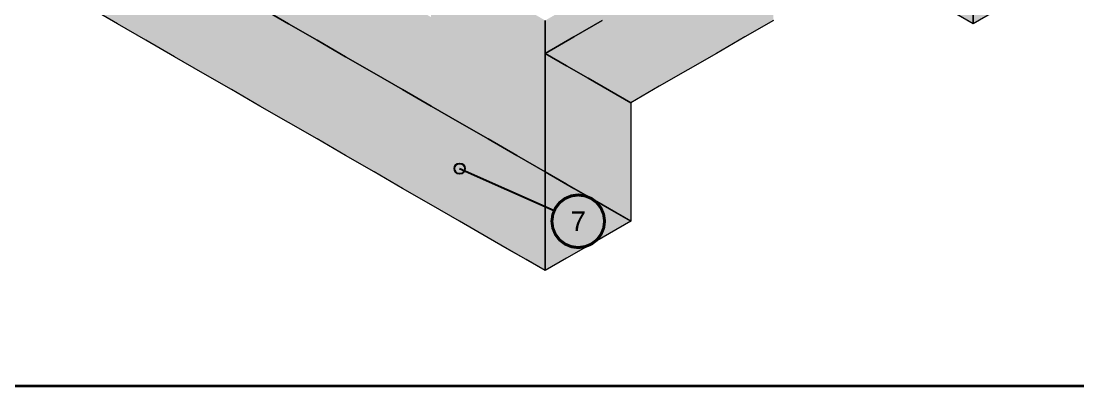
# Model space of a CAD drawing. Header units: metres. Extents: x 349122 to 349453, y 9281252 to 9281971.
# Drawn here: x 349267.499 to 349269.104, y 9281655.22 to 9281655.774 of the extents above; entities that cross this region are included whole.
import ezdxf
from ezdxf.enums import TextEntityAlignment as Align

# ---------------------------------------------------------------- set-up
doc = ezdxf.new("R2010")
doc.units = ezdxf.units.M
doc.header["$LTSCALE"] = 0.25
doc.layers.add('ISO-3D', color=7, linetype='CONTINUOUS', lineweight=13)
doc.layers.add('ISO-3D-ARISTAS', color=250, linetype='CONTINUOUS', lineweight=13)
doc.layers.add('LLAMADAS-NUM', color=30, linetype='CONTINUOUS', lineweight=25, true_color=0xc05014)
doc.layers.add('PANEL', color=5, linetype='CONTINUOUS', lineweight=35, true_color=0x1f4e79)
doc.styles.get("Standard").update_dxf_attribs({"font": 'arial.ttf'})

msp = doc.modelspace()

# ---------------------------------------------------------------- linework, layer by layer
at = {"layer": 'ISO-3D', "true_color": 0x9e9d98}
for points in [[(349267.6455, 9281655.77), (349267.6022, 9281655.795), (349267.6455, 9281655.8167), (349267.6022, 9281655.8417)], [(349267.7321, 9281655.7667), (349267.6888, 9281655.7917), (349267.7321, 9281655.8133), (349267.6888, 9281655.8383)], [(349267.9053, 9281655.77), (349267.862, 9281655.795), (349267.9053, 9281655.815), (349267.862, 9281655.84)], [(349267.8187, 9281655.7633), (349267.7754, 9281655.7883), (349267.8187, 9281655.81), (349267.7754, 9281655.835)], [(349267.9053, 9281655.76), (349267.862, 9281655.785), (349267.9053, 9281655.8067), (349267.862, 9281655.8317)], [(349267.9919, 9281655.765), (349267.9486, 9281655.79), (349267.9919, 9281655.81), (349267.9486, 9281655.835)], [(349267.9919, 9281655.7567), (349267.9486, 9281655.7817), (349267.9919, 9281655.8033), (349267.9486, 9281655.8283)], [(349268.0785, 9281655.76), (349268.0352, 9281655.785), (349268.0785, 9281655.805), (349268.0352, 9281655.83)], [(349268.0785, 9281655.7533), (349268.0352, 9281655.7783), (349268.0785, 9281655.8), (349268.0352, 9281655.825)], [(349268.1651, 9281655.77), (349268.1218, 9281655.795), (349268.1651, 9281655.81), (349268.1218, 9281655.835)], [(349268.1651, 9281655.755), (349268.1218, 9281655.78), (349268.1651, 9281655.8), (349268.1218, 9281655.825)], [(349268.2517, 9281655.75), (349268.2084, 9281655.775), (349268.2517, 9281655.8), (349268.2084, 9281655.825)], [(349268.2373, 9281655.7683), (349268.2084, 9281655.785), (349268.2373, 9281655.8083), (349268.2084, 9281655.825)], [(349268.9445, 9281655.77), (349268.912, 9281655.7888), (349268.9445, 9281655.815), (349268.912, 9281655.8338)], [(349267.6888, 9281655.745), (349267.6455, 9281655.77), (349267.6888, 9281655.7917), (349267.6455, 9281655.8167)], [(349267.7754, 9281655.7417), (349267.7321, 9281655.7667), (349267.7754, 9281655.7883), (349267.7321, 9281655.8133)], [(349267.862, 9281655.7383), (349267.8187, 9281655.7633), (349267.862, 9281655.785), (349267.8187, 9281655.81)], [(349267.9486, 9281655.745), (349267.9053, 9281655.77), (349267.9486, 9281655.79), (349267.9053, 9281655.815)], [(349267.9486, 9281655.735), (349267.9053, 9281655.76), (349267.9486, 9281655.7817), (349267.9053, 9281655.8067)], [(349268.0352, 9281655.74), (349267.9919, 9281655.765), (349268.0352, 9281655.785), (349267.9919, 9281655.81)], [(349268.1218, 9281655.735), (349268.0785, 9281655.76), (349268.1218, 9281655.78), (349268.0785, 9281655.805)], [(349268.2084, 9281655.745), (349268.1651, 9281655.77), (349268.2084, 9281655.785), (349268.1651, 9281655.81)], [(349268.2661, 9281655.7517), (349268.2373, 9281655.7683), (349268.2661, 9281655.7917), (349268.2373, 9281655.8083)], [(349267.7321, 9281655.72), (349267.6888, 9281655.745), (349267.7321, 9281655.7667), (349267.6888, 9281655.7917)], [(349267.8187, 9281655.7167), (349267.7754, 9281655.7417), (349267.8187, 9281655.7633), (349267.7754, 9281655.7883)], [(349267.9919, 9281655.72), (349267.9486, 9281655.745), (349267.9919, 9281655.765), (349267.9486, 9281655.79)], [(349268.0352, 9281655.7317), (349267.9919, 9281655.7567), (349268.0352, 9281655.7783), (349267.9919, 9281655.8033)], [(349268.1218, 9281655.7283), (349268.0785, 9281655.7533), (349268.1218, 9281655.775), (349268.0785, 9281655.8)], [(349268.1651, 9281655.75), (349268.1218, 9281655.775), (349268.1651, 9281655.77), (349268.1218, 9281655.795)], [(349268.2084, 9281655.73), (349268.1651, 9281655.755), (349268.2084, 9281655.775), (349268.1651, 9281655.8)], [(349268.295, 9281655.725), (349268.2517, 9281655.75), (349268.295, 9281655.775), (349268.2517, 9281655.8)], [(349268.295, 9281655.735), (349268.2661, 9281655.7517), (349268.295, 9281655.775), (349268.2661, 9281655.7917)], [(349267.9053, 9281655.7133), (349267.862, 9281655.7383), (349267.9053, 9281655.76), (349267.862, 9281655.785)], [(349267.9919, 9281655.71), (349267.9486, 9281655.735), (349267.9919, 9281655.7567), (349267.9486, 9281655.7817)], [(349268.0785, 9281655.715), (349268.0352, 9281655.74), (349268.0785, 9281655.76), (349268.0352, 9281655.785)], [(349268.0785, 9281655.7067), (349268.0352, 9281655.7317), (349268.0785, 9281655.7533), (349268.0352, 9281655.7783)], [(349268.1651, 9281655.71), (349268.1218, 9281655.735), (349268.1651, 9281655.755), (349268.1218, 9281655.78)], [(349268.1651, 9281655.7033), (349268.1218, 9281655.7283), (349268.1651, 9281655.75), (349268.1218, 9281655.775)], [(349268.2373, 9281655.7283), (349268.2084, 9281655.745), (349268.2373, 9281655.7683), (349268.2084, 9281655.785)], [(349268.2517, 9281655.705), (349268.2084, 9281655.73), (349268.2517, 9281655.75), (349268.2084, 9281655.775)], [(349267.7754, 9281655.695), (349267.7321, 9281655.72), (349267.7754, 9281655.7417), (349267.7321, 9281655.7667)], [(349267.862, 9281655.6917), (349267.8187, 9281655.7167), (349267.862, 9281655.7383), (349267.8187, 9281655.7633)], [(349267.9486, 9281655.6883), (349267.9053, 9281655.7133), (349267.9486, 9281655.735), (349267.9053, 9281655.76)], [(349268.0352, 9281655.695), (349267.9919, 9281655.72), (349268.0352, 9281655.74), (349267.9919, 9281655.765)], [(349268.0352, 9281655.685), (349267.9919, 9281655.71), (349268.0352, 9281655.7317), (349267.9919, 9281655.7567)], [(349268.1218, 9281655.69), (349268.0785, 9281655.715), (349268.1218, 9281655.735), (349268.0785, 9281655.76)], [(349268.2084, 9281655.725), (349268.1651, 9281655.75), (349268.2084, 9281655.745), (349268.1651, 9281655.77)], [(349268.2661, 9281655.7117), (349268.2373, 9281655.7283), (349268.2661, 9281655.7517), (349268.2373, 9281655.7683)], [(349267.8187, 9281655.67), (349267.7754, 9281655.695), (349267.8187, 9281655.7167), (349267.7754, 9281655.7417)], [(349268.0785, 9281655.67), (349268.0352, 9281655.695), (349268.0785, 9281655.715), (349268.0352, 9281655.74)], [(349268.1218, 9281655.6817), (349268.0785, 9281655.7067), (349268.1218, 9281655.7283), (349268.0785, 9281655.7533)], [(349268.2084, 9281655.685), (349268.1651, 9281655.71), (349268.2084, 9281655.73), (349268.1651, 9281655.755)], [(349268.2084, 9281655.6783), (349268.1651, 9281655.7033), (349268.2084, 9281655.725), (349268.1651, 9281655.75)], [(349268.2373, 9281655.7083), (349268.2084, 9281655.725), (349268.2373, 9281655.7283), (349268.2084, 9281655.745)], [(349268.295, 9281655.68), (349268.2517, 9281655.705), (349268.295, 9281655.725), (349268.2517, 9281655.75)], [(349268.295, 9281655.695), (349268.2661, 9281655.7117), (349268.295, 9281655.735), (349268.2661, 9281655.7517)], [(349267.9053, 9281655.6667), (349267.862, 9281655.6917), (349267.9053, 9281655.7133), (349267.862, 9281655.7383)], [(349267.9919, 9281655.6633), (349267.9486, 9281655.6883), (349267.9919, 9281655.71), (349267.9486, 9281655.735)], [(349268.0785, 9281655.66), (349268.0352, 9281655.685), (349268.0785, 9281655.7067), (349268.0352, 9281655.7317)], [(349268.1651, 9281655.665), (349268.1218, 9281655.69), (349268.1651, 9281655.71), (349268.1218, 9281655.735)], [(349268.1651, 9281655.6567), (349268.1218, 9281655.6817), (349268.1651, 9281655.7033), (349268.1218, 9281655.7283)], [(349268.2517, 9281655.66), (349268.2084, 9281655.685), (349268.2517, 9281655.705), (349268.2084, 9281655.73)], [(349268.2373, 9281655.6617), (349268.2084, 9281655.6783), (349268.2373, 9281655.7083), (349268.2084, 9281655.725)], [(349268.2661, 9281655.6917), (349268.2373, 9281655.7083), (349268.2661, 9281655.7117), (349268.2373, 9281655.7283)], [(349268.3275, 9281655.6612), (349268.295, 9281655.68), (349268.3275, 9281655.7062), (349268.295, 9281655.725)], [(349267.862, 9281655.645), (349267.8187, 9281655.67), (349267.862, 9281655.6917), (349267.8187, 9281655.7167)], [(349267.9486, 9281655.6417), (349267.9053, 9281655.6667), (349267.9486, 9281655.6883), (349267.9053, 9281655.7133)], [(349268.0352, 9281655.6383), (349267.9919, 9281655.6633), (349268.0352, 9281655.685), (349267.9919, 9281655.71)], [(349268.1218, 9281655.645), (349268.0785, 9281655.67), (349268.1218, 9281655.69), (349268.0785, 9281655.715)], [(349268.2084, 9281655.64), (349268.1651, 9281655.665), (349268.2084, 9281655.685), (349268.1651, 9281655.71)], [(349268.2661, 9281655.645), (349268.2373, 9281655.6617), (349268.2661, 9281655.6917), (349268.2373, 9281655.7083)], [(349268.295, 9281655.675), (349268.2661, 9281655.6917), (349268.295, 9281655.695), (349268.2661, 9281655.7117)], [(349267.9053, 9281655.62), (349267.862, 9281655.645), (349267.9053, 9281655.6667), (349267.862, 9281655.6917)], [(349268.1218, 9281655.635), (349268.0785, 9281655.66), (349268.1218, 9281655.6817), (349268.0785, 9281655.7067)], [(349268.2084, 9281655.6317), (349268.1651, 9281655.6567), (349268.2084, 9281655.6783), (349268.1651, 9281655.7033)], [(349268.295, 9281655.635), (349268.2517, 9281655.66), (349268.295, 9281655.68), (349268.2517, 9281655.705)], [(349268.295, 9281655.6283), (349268.2661, 9281655.645), (349268.295, 9281655.675), (349268.2661, 9281655.6917)], [(349268.36, 9281655.6425), (349268.3275, 9281655.6612), (349268.36, 9281655.6875), (349268.3275, 9281655.7062)], [(349267.9919, 9281655.6167), (349267.9486, 9281655.6417), (349267.9919, 9281655.6633), (349267.9486, 9281655.6883)], [(349268.0785, 9281655.6133), (349268.0352, 9281655.6383), (349268.0785, 9281655.66), (349268.0352, 9281655.685)], [(349268.1651, 9281655.62), (349268.1218, 9281655.645), (349268.1651, 9281655.665), (349268.1218, 9281655.69)], [(349268.1651, 9281655.61), (349268.1218, 9281655.635), (349268.1651, 9281655.6567), (349268.1218, 9281655.6817)], [(349268.2517, 9281655.615), (349268.2084, 9281655.64), (349268.2517, 9281655.66), (349268.2084, 9281655.685)], [(349268.2373, 9281655.615), (349268.2084, 9281655.6317), (349268.2373, 9281655.6617), (349268.2084, 9281655.6783)], [(349268.3275, 9281655.6162), (349268.295, 9281655.635), (349268.3275, 9281655.6612), (349268.295, 9281655.68)], [(349268.3924, 9281655.6237), (349268.36, 9281655.6425), (349268.3924, 9281655.6687), (349268.36, 9281655.6875)], [(349267.9486, 9281655.595), (349267.9053, 9281655.62), (349267.9486, 9281655.6417), (349267.9053, 9281655.6667)], [(349268.0352, 9281655.5917), (349267.9919, 9281655.6167), (349268.0352, 9281655.6383), (349267.9919, 9281655.6633)], [(349268.1218, 9281655.5883), (349268.0785, 9281655.6133), (349268.1218, 9281655.635), (349268.0785, 9281655.66)], [(349268.2084, 9281655.595), (349268.1651, 9281655.62), (349268.2084, 9281655.64), (349268.1651, 9281655.665)], [(349268.2661, 9281655.5983), (349268.2373, 9281655.615), (349268.2661, 9281655.645), (349268.2373, 9281655.6617)], [(349268.295, 9281655.59), (349268.2517, 9281655.615), (349268.295, 9281655.635), (349268.2517, 9281655.66)], [(349268.36, 9281655.5975), (349268.3275, 9281655.6162), (349268.36, 9281655.6425), (349268.3275, 9281655.6612)], [(349268.4249, 9281655.605), (349268.3924, 9281655.6237), (349268.4249, 9281655.65), (349268.3924, 9281655.6687)], [(349268.2084, 9281655.585), (349268.1651, 9281655.61), (349268.2084, 9281655.6317), (349268.1651, 9281655.6567)], [(349268.295, 9281655.5817), (349268.2661, 9281655.5983), (349268.295, 9281655.6283), (349268.2661, 9281655.645)], [(349267.9919, 9281655.57), (349267.9486, 9281655.595), (349267.9919, 9281655.6167), (349267.9486, 9281655.6417)], [(349268.0785, 9281655.5667), (349268.0352, 9281655.5917), (349268.0785, 9281655.6133), (349268.0352, 9281655.6383)], [(349268.1651, 9281655.5633), (349268.1218, 9281655.5883), (349268.1651, 9281655.61), (349268.1218, 9281655.635)], [(349268.2517, 9281655.57), (349268.2084, 9281655.595), (349268.2517, 9281655.615), (349268.2084, 9281655.64)], [(349268.2373, 9281655.5683), (349268.2084, 9281655.585), (349268.2373, 9281655.615), (349268.2084, 9281655.6317)], [(349268.3275, 9281655.5712), (349268.295, 9281655.59), (349268.3275, 9281655.6162), (349268.295, 9281655.635)], [(349268.3924, 9281655.5787), (349268.36, 9281655.5975), (349268.3924, 9281655.6237), (349268.36, 9281655.6425)], [(349268.0352, 9281655.545), (349267.9919, 9281655.57), (349268.0352, 9281655.5917), (349267.9919, 9281655.6167)], [(349268.1218, 9281655.5417), (349268.0785, 9281655.5667), (349268.1218, 9281655.5883), (349268.0785, 9281655.6133)], [(349268.2661, 9281655.5517), (349268.2373, 9281655.5683), (349268.2661, 9281655.5983), (349268.2373, 9281655.615)], [(349268.295, 9281655.545), (349268.2517, 9281655.57), (349268.295, 9281655.59), (349268.2517, 9281655.615)], [(349268.36, 9281655.5525), (349268.3275, 9281655.5712), (349268.36, 9281655.5975), (349268.3275, 9281655.6162)], [(349268.4249, 9281655.56), (349268.3924, 9281655.5787), (349268.4249, 9281655.605), (349268.3924, 9281655.6237)], [(349268.2084, 9281655.5383), (349268.1651, 9281655.5633), (349268.2084, 9281655.585), (349268.1651, 9281655.61)], [(349268.295, 9281655.535), (349268.2661, 9281655.5517), (349268.295, 9281655.5817), (349268.2661, 9281655.5983)], [(349268.3924, 9281655.5337), (349268.36, 9281655.5525), (349268.3924, 9281655.5787), (349268.36, 9281655.5975)], [(349268.0785, 9281655.52), (349268.0352, 9281655.545), (349268.0785, 9281655.5667), (349268.0352, 9281655.5917)], [(349268.1651, 9281655.5167), (349268.1218, 9281655.5417), (349268.1651, 9281655.5633), (349268.1218, 9281655.5883)], [(349268.2373, 9281655.5217), (349268.2084, 9281655.5383), (349268.2373, 9281655.5683), (349268.2084, 9281655.585)], [(349268.3275, 9281655.5262), (349268.295, 9281655.545), (349268.3275, 9281655.5712), (349268.295, 9281655.59)], [(349268.1218, 9281655.495), (349268.0785, 9281655.52), (349268.1218, 9281655.5417), (349268.0785, 9281655.5667)], [(349268.2084, 9281655.4917), (349268.1651, 9281655.5167), (349268.2084, 9281655.5383), (349268.1651, 9281655.5633)], [(349268.2661, 9281655.505), (349268.2373, 9281655.5217), (349268.2661, 9281655.5517), (349268.2373, 9281655.5683)], [(349268.36, 9281655.5075), (349268.3275, 9281655.5262), (349268.36, 9281655.5525), (349268.3275, 9281655.5712)], [(349268.4249, 9281655.515), (349268.3924, 9281655.5337), (349268.4249, 9281655.56), (349268.3924, 9281655.5787)], [(349268.295, 9281655.4883), (349268.2661, 9281655.505), (349268.295, 9281655.535), (349268.2661, 9281655.5517)], [(349268.3924, 9281655.4887), (349268.36, 9281655.5075), (349268.3924, 9281655.5337), (349268.36, 9281655.5525)], [(349268.1651, 9281655.47), (349268.1218, 9281655.495), (349268.1651, 9281655.5167), (349268.1218, 9281655.5417)], [(349268.2373, 9281655.475), (349268.2084, 9281655.4917), (349268.2373, 9281655.5217), (349268.2084, 9281655.5383)], [(349268.4249, 9281655.47), (349268.3924, 9281655.4887), (349268.4249, 9281655.515), (349268.3924, 9281655.5337)], [(349268.2084, 9281655.445), (349268.1651, 9281655.47), (349268.2084, 9281655.4917), (349268.1651, 9281655.5167)], [(349268.2661, 9281655.4583), (349268.2373, 9281655.475), (349268.2661, 9281655.505), (349268.2373, 9281655.5217)], [(349268.295, 9281655.4417), (349268.2661, 9281655.4583), (349268.295, 9281655.4883), (349268.2661, 9281655.505)], [(349268.2373, 9281655.4283), (349268.2084, 9281655.445), (349268.2373, 9281655.475), (349268.2084, 9281655.4917)], [(349268.2661, 9281655.4117), (349268.2373, 9281655.4283), (349268.2661, 9281655.4583), (349268.2373, 9281655.475)], [(349268.295, 9281655.395), (349268.2661, 9281655.4117), (349268.295, 9281655.4417), (349268.2661, 9281655.4583)]]:
    msp.add_solid(points, dxfattribs=at)
at = {"layer": 'ISO-3D', "true_color": 0x8e8d88}
for points in [[(349268.3816, 9281655.775), (349268.3383, 9281655.75), (349268.3816, 9281655.825), (349268.3383, 9281655.8)], [(349268.3924, 9281655.7912), (349268.36, 9281655.7725), (349268.3924, 9281655.8312), (349268.36, 9281655.8125)], [(349268.4682, 9281655.795), (349268.4249, 9281655.77), (349268.4682, 9281655.835), (349268.4249, 9281655.81)], [(349268.5548, 9281655.775), (349268.5115, 9281655.75), (349268.5548, 9281655.825), (349268.5115, 9281655.8)], [(349268.6414, 9281655.775), (349268.5981, 9281655.75), (349268.6414, 9281655.825), (349268.5981, 9281655.8)], [(349268.977, 9281655.7888), (349268.9445, 9281655.77), (349268.977, 9281655.8338), (349268.9445, 9281655.815)], [(349268.36, 9281655.7725), (349268.3275, 9281655.7538), (349268.36, 9281655.8125), (349268.3275, 9281655.7937)], [(349268.4249, 9281655.77), (349268.3924, 9281655.7512), (349268.4249, 9281655.81), (349268.3924, 9281655.7912)], [(349268.3383, 9281655.75), (349268.295, 9281655.725), (349268.3383, 9281655.8), (349268.295, 9281655.775)], [(349268.3275, 9281655.7538), (349268.295, 9281655.735), (349268.3275, 9281655.7937), (349268.295, 9281655.775)], [(349268.3924, 9281655.7512), (349268.36, 9281655.7325), (349268.3924, 9281655.7912), (349268.36, 9281655.7725)], [(349268.4682, 9281655.775), (349268.4249, 9281655.75), (349268.4682, 9281655.795), (349268.4249, 9281655.77)], [(349268.5115, 9281655.75), (349268.4682, 9281655.725), (349268.5115, 9281655.8), (349268.4682, 9281655.775)], [(349268.5981, 9281655.75), (349268.5548, 9281655.725), (349268.5981, 9281655.8), (349268.5548, 9281655.775)], [(349268.36, 9281655.7325), (349268.3275, 9281655.7137), (349268.36, 9281655.7725), (349268.3275, 9281655.7538)], [(349268.4682, 9281655.725), (349268.4249, 9281655.7), (349268.4682, 9281655.775), (349268.4249, 9281655.75)], [(349268.5548, 9281655.725), (349268.5115, 9281655.7), (349268.5548, 9281655.775), (349268.5115, 9281655.75)], [(349268.4249, 9281655.75), (349268.3924, 9281655.7312), (349268.4249, 9281655.77), (349268.3924, 9281655.7512)], [(349268.3275, 9281655.7137), (349268.295, 9281655.695), (349268.3275, 9281655.7538), (349268.295, 9281655.735)], [(349268.3924, 9281655.7312), (349268.36, 9281655.7125), (349268.3924, 9281655.7512), (349268.36, 9281655.7325)], [(349268.4249, 9281655.7), (349268.3924, 9281655.6813), (349268.4249, 9281655.75), (349268.3924, 9281655.7312)], [(349268.5115, 9281655.7), (349268.4682, 9281655.675), (349268.5115, 9281655.75), (349268.4682, 9281655.725)], [(349268.36, 9281655.7125), (349268.3275, 9281655.6937), (349268.36, 9281655.7325), (349268.3275, 9281655.7137)], [(349268.3924, 9281655.6813), (349268.36, 9281655.6625), (349268.3924, 9281655.7312), (349268.36, 9281655.7125)], [(349268.4682, 9281655.675), (349268.4249, 9281655.65), (349268.4682, 9281655.725), (349268.4249, 9281655.7)], [(349268.3275, 9281655.6937), (349268.295, 9281655.675), (349268.3275, 9281655.7137), (349268.295, 9281655.695)], [(349268.36, 9281655.6625), (349268.3275, 9281655.6437), (349268.36, 9281655.7125), (349268.3275, 9281655.6937)], [(349268.3275, 9281655.6437), (349268.295, 9281655.625), (349268.3275, 9281655.6937), (349268.295, 9281655.675)], [(349268.4249, 9281655.65), (349268.3924, 9281655.6312), (349268.4249, 9281655.7), (349268.3924, 9281655.6813)], [(349268.3924, 9281655.6312), (349268.36, 9281655.6125), (349268.3924, 9281655.6813), (349268.36, 9281655.6625)], [(349268.36, 9281655.6125), (349268.3275, 9281655.5938), (349268.36, 9281655.6625), (349268.3275, 9281655.6437)], [(349268.3275, 9281655.5938), (349268.295, 9281655.575), (349268.3275, 9281655.6437), (349268.295, 9281655.625)], [(349268.4249, 9281655.605), (349268.3924, 9281655.5862), (349268.4249, 9281655.65), (349268.3924, 9281655.6312)], [(349268.3924, 9281655.5862), (349268.36, 9281655.5675), (349268.3924, 9281655.6312), (349268.36, 9281655.6125)], [(349268.36, 9281655.5675), (349268.3275, 9281655.5488), (349268.36, 9281655.6125), (349268.3275, 9281655.5938)], [(349268.4249, 9281655.56), (349268.3924, 9281655.5412), (349268.4249, 9281655.605), (349268.3924, 9281655.5862)], [(349268.3275, 9281655.5488), (349268.295, 9281655.53), (349268.3275, 9281655.5938), (349268.295, 9281655.575)], [(349268.3924, 9281655.5412), (349268.36, 9281655.5225), (349268.3924, 9281655.5862), (349268.36, 9281655.5675)], [(349268.36, 9281655.5225), (349268.3275, 9281655.5038), (349268.36, 9281655.5675), (349268.3275, 9281655.5488)], [(349268.3275, 9281655.5038), (349268.295, 9281655.485), (349268.3275, 9281655.5488), (349268.295, 9281655.53)], [(349268.4249, 9281655.515), (349268.3924, 9281655.4962), (349268.4249, 9281655.56), (349268.3924, 9281655.5412)], [(349268.3924, 9281655.4962), (349268.36, 9281655.4775), (349268.3924, 9281655.5412), (349268.36, 9281655.5225)], [(349268.36, 9281655.4775), (349268.3275, 9281655.4588), (349268.36, 9281655.5225), (349268.3275, 9281655.5038)], [(349268.4249, 9281655.47), (349268.3924, 9281655.4512), (349268.4249, 9281655.515), (349268.3924, 9281655.4962)], [(349268.3275, 9281655.4588), (349268.295, 9281655.44), (349268.3275, 9281655.5038), (349268.295, 9281655.485)], [(349268.3924, 9281655.4512), (349268.36, 9281655.4325), (349268.3924, 9281655.4962), (349268.36, 9281655.4775)], [(349268.36, 9281655.4325), (349268.3275, 9281655.4138), (349268.36, 9281655.4775), (349268.3275, 9281655.4588)], [(349268.3275, 9281655.4138), (349268.295, 9281655.395), (349268.3275, 9281655.4588), (349268.295, 9281655.44)]]:
    msp.add_solid(points, dxfattribs=at)
at = {"layer": 'ISO-3D', "true_color": 0xb0aea8}
for points in [[(349267.678, 9281655.7888), (349267.6455, 9281655.77), (349267.6347, 9281655.8137), (349267.6022, 9281655.795)], [(349267.7537, 9281655.7825), (349267.7213, 9281655.7637), (349267.7104, 9281655.8075), (349267.678, 9281655.7888)], [(349268.5332, 9281655.7875), (349268.4899, 9281655.7625), (349268.5007, 9281655.8063), (349268.4574, 9281655.7812)], [(349268.6089, 9281655.7937), (349268.5656, 9281655.7687), (349268.5765, 9281655.8125), (349268.5332, 9281655.7875)], [(349268.977, 9281655.7888), (349268.9445, 9281655.77), (349268.9337, 9281655.8137), (349268.9012, 9281655.795)], [(349267.7213, 9281655.7637), (349267.6888, 9281655.745), (349267.678, 9281655.7888), (349267.6455, 9281655.77)], [(349267.8295, 9281655.7762), (349267.797, 9281655.7575), (349267.7862, 9281655.8012), (349267.7537, 9281655.7825)], [(349267.9053, 9281655.77), (349267.8728, 9281655.7512), (349267.862, 9281655.795), (349267.8295, 9281655.7762)], [(349268.4574, 9281655.7812), (349268.4141, 9281655.7562), (349268.4249, 9281655.8), (349268.3816, 9281655.775)], [(349268.6414, 9281655.775), (349268.5981, 9281655.75), (349268.6089, 9281655.7937), (349268.5656, 9281655.7687)], [(349267.797, 9281655.7575), (349267.7646, 9281655.7387), (349267.7537, 9281655.7825), (349267.7213, 9281655.7637)], [(349267.8728, 9281655.7512), (349267.8403, 9281655.7325), (349267.8295, 9281655.7762), (349267.797, 9281655.7575)], [(349268.4141, 9281655.7562), (349268.3708, 9281655.7312), (349268.3816, 9281655.775), (349268.3383, 9281655.75)], [(349268.4899, 9281655.7625), (349268.4466, 9281655.7375), (349268.4574, 9281655.7812), (349268.4141, 9281655.7562)], [(349268.5656, 9281655.7687), (349268.5223, 9281655.7438), (349268.5332, 9281655.7875), (349268.4899, 9281655.7625)], [(349267.7646, 9281655.7387), (349267.7321, 9281655.72), (349267.7213, 9281655.7637), (349267.6888, 9281655.745)], [(349267.8403, 9281655.7325), (349267.8079, 9281655.7137), (349267.797, 9281655.7575), (349267.7646, 9281655.7387)], [(349267.9486, 9281655.745), (349267.9161, 9281655.7263), (349267.9053, 9281655.77), (349267.8728, 9281655.7512)], [(349268.4466, 9281655.7375), (349268.4033, 9281655.7125), (349268.4141, 9281655.7562), (349268.3708, 9281655.7312)], [(349268.5223, 9281655.7438), (349268.479, 9281655.7188), (349268.4899, 9281655.7625), (349268.4466, 9281655.7375)], [(349268.5981, 9281655.75), (349268.5548, 9281655.725), (349268.5656, 9281655.7687), (349268.5223, 9281655.7438)], [(349267.9161, 9281655.7263), (349267.8836, 9281655.7075), (349267.8728, 9281655.7512), (349267.8403, 9281655.7325)], [(349267.9919, 9281655.72), (349267.9594, 9281655.7012), (349267.9486, 9281655.745), (349267.9161, 9281655.7263)], [(349268.3708, 9281655.7312), (349268.3275, 9281655.7062), (349268.3383, 9281655.75), (349268.295, 9281655.725)], [(349268.5548, 9281655.725), (349268.5115, 9281655.7), (349268.5223, 9281655.7438), (349268.479, 9281655.7188)], [(349267.8079, 9281655.7137), (349267.7754, 9281655.695), (349267.7646, 9281655.7387), (349267.7321, 9281655.72)], [(349267.8836, 9281655.7075), (349267.8512, 9281655.6887), (349267.8403, 9281655.7325), (349267.8079, 9281655.7137)], [(349267.9594, 9281655.7012), (349267.9269, 9281655.6825), (349267.9161, 9281655.7263), (349267.8836, 9281655.7075)], [(349268.4033, 9281655.7125), (349268.36, 9281655.6875), (349268.3708, 9281655.7312), (349268.3275, 9281655.7062)], [(349268.479, 9281655.7188), (349268.4357, 9281655.6937), (349268.4466, 9281655.7375), (349268.4033, 9281655.7125)], [(349267.8512, 9281655.6887), (349267.8187, 9281655.67), (349267.8079, 9281655.7137), (349267.7754, 9281655.695)], [(349267.9269, 9281655.6825), (349267.8945, 9281655.6638), (349267.8836, 9281655.7075), (349267.8512, 9281655.6887)], [(349268.0352, 9281655.695), (349268.0027, 9281655.6762), (349267.9919, 9281655.72), (349267.9594, 9281655.7012)], [(349268.4357, 9281655.6937), (349268.3924, 9281655.6687), (349268.4033, 9281655.7125), (349268.36, 9281655.6875)], [(349268.5115, 9281655.7), (349268.4682, 9281655.675), (349268.479, 9281655.7188), (349268.4357, 9281655.6937)], [(349268.0027, 9281655.6762), (349267.9702, 9281655.6575), (349267.9594, 9281655.7012), (349267.9269, 9281655.6825)], [(349268.0785, 9281655.67), (349268.046, 9281655.6512), (349268.0352, 9281655.695), (349268.0027, 9281655.6762)], [(349268.4682, 9281655.675), (349268.4249, 9281655.65), (349268.4357, 9281655.6937), (349268.3924, 9281655.6687)], [(349267.8945, 9281655.6638), (349267.862, 9281655.645), (349267.8512, 9281655.6887), (349267.8187, 9281655.67)], [(349267.9702, 9281655.6575), (349267.9378, 9281655.6387), (349267.9269, 9281655.6825), (349267.8945, 9281655.6638)], [(349268.046, 9281655.6512), (349268.0135, 9281655.6325), (349268.0027, 9281655.6762), (349267.9702, 9281655.6575)], [(349267.9378, 9281655.6387), (349267.9053, 9281655.62), (349267.8945, 9281655.6638), (349267.862, 9281655.645)], [(349268.1218, 9281655.645), (349268.0893, 9281655.6262), (349268.0785, 9281655.67), (349268.046, 9281655.6512)], [(349268.0135, 9281655.6325), (349267.9811, 9281655.6137), (349267.9702, 9281655.6575), (349267.9378, 9281655.6387)], [(349268.0893, 9281655.6262), (349268.0568, 9281655.6075), (349268.046, 9281655.6512), (349268.0135, 9281655.6325)], [(349268.1651, 9281655.62), (349268.1326, 9281655.6013), (349268.1218, 9281655.645), (349268.0893, 9281655.6262)], [(349267.9811, 9281655.6137), (349267.9486, 9281655.595), (349267.9378, 9281655.6387), (349267.9053, 9281655.62)], [(349268.0568, 9281655.6075), (349268.0244, 9281655.5887), (349268.0135, 9281655.6325), (349267.9811, 9281655.6137)], [(349268.0244, 9281655.5887), (349267.9919, 9281655.57), (349267.9811, 9281655.6137), (349267.9486, 9281655.595)], [(349268.1326, 9281655.6013), (349268.1001, 9281655.5825), (349268.0893, 9281655.6262), (349268.0568, 9281655.6075)], [(349268.2084, 9281655.595), (349268.1759, 9281655.5762), (349268.1651, 9281655.62), (349268.1326, 9281655.6013)], [(349268.1001, 9281655.5825), (349268.0677, 9281655.5637), (349268.0568, 9281655.6075), (349268.0244, 9281655.5887)], [(349268.1759, 9281655.5762), (349268.1434, 9281655.5575), (349268.1326, 9281655.6013), (349268.1001, 9281655.5825)], [(349268.0677, 9281655.5637), (349268.0352, 9281655.545), (349268.0244, 9281655.5887), (349267.9919, 9281655.57)], [(349268.1434, 9281655.5575), (349268.111, 9281655.5388), (349268.1001, 9281655.5825), (349268.0677, 9281655.5637)], [(349268.2517, 9281655.57), (349268.2192, 9281655.5512), (349268.2084, 9281655.595), (349268.1759, 9281655.5762)], [(349268.111, 9281655.5388), (349268.0785, 9281655.52), (349268.0677, 9281655.5637), (349268.0352, 9281655.545)], [(349268.2192, 9281655.5512), (349268.1867, 9281655.5325), (349268.1759, 9281655.5762), (349268.1434, 9281655.5575)], [(349268.295, 9281655.545), (349268.2625, 9281655.5262), (349268.2517, 9281655.57), (349268.2192, 9281655.5512)], [(349268.1867, 9281655.5325), (349268.1543, 9281655.5137), (349268.1434, 9281655.5575), (349268.111, 9281655.5388)], [(349268.2625, 9281655.5262), (349268.23, 9281655.5075), (349268.2192, 9281655.5512), (349268.1867, 9281655.5325)], [(349268.1543, 9281655.5137), (349268.1218, 9281655.495), (349268.111, 9281655.5388), (349268.0785, 9281655.52)], [(349268.23, 9281655.5075), (349268.1976, 9281655.4887), (349268.1867, 9281655.5325), (349268.1543, 9281655.5137)], [(349268.3383, 9281655.52), (349268.3058, 9281655.5012), (349268.295, 9281655.545), (349268.2625, 9281655.5262)], [(349268.3058, 9281655.5012), (349268.2733, 9281655.4825), (349268.2625, 9281655.5262), (349268.23, 9281655.5075)], [(349268.3816, 9281655.495), (349268.3491, 9281655.4763), (349268.3383, 9281655.52), (349268.3058, 9281655.5012)], [(349268.1976, 9281655.4887), (349268.1651, 9281655.47), (349268.1543, 9281655.5137), (349268.1218, 9281655.495)], [(349268.2733, 9281655.4825), (349268.2409, 9281655.4637), (349268.23, 9281655.5075), (349268.1976, 9281655.4887)], [(349268.3491, 9281655.4763), (349268.3167, 9281655.4575), (349268.3058, 9281655.5012), (349268.2733, 9281655.4825)], [(349268.2409, 9281655.4637), (349268.2084, 9281655.445), (349268.1976, 9281655.4887), (349268.1651, 9281655.47)], [(349268.4249, 9281655.47), (349268.3924, 9281655.4512), (349268.3816, 9281655.495), (349268.3491, 9281655.4763)], [(349268.3167, 9281655.4575), (349268.2842, 9281655.4387), (349268.2733, 9281655.4825), (349268.2409, 9281655.4637)], [(349268.3924, 9281655.4512), (349268.36, 9281655.4325), (349268.3491, 9281655.4763), (349268.3167, 9281655.4575)], [(349268.2842, 9281655.4387), (349268.2517, 9281655.42), (349268.2409, 9281655.4637), (349268.2084, 9281655.445)], [(349268.36, 9281655.4325), (349268.3275, 9281655.4138), (349268.3167, 9281655.4575), (349268.2842, 9281655.4387)], [(349268.3275, 9281655.4138), (349268.295, 9281655.395), (349268.2842, 9281655.4387), (349268.2517, 9281655.42)]]:
    msp.add_solid(points, dxfattribs=at)
at = {"layer": 'ISO-3D-ARISTAS', "color": 250}
for p, q in [((349268.9445, 9281655.815), (349268.9445, 9281655.77)), ((349268.9445, 9281655.77), (349268.9445, 9281655.815)), ((349267.6455, 9281655.77), (349267.6022, 9281655.795)), ((349267.6455, 9281655.77), (349267.6022, 9281655.795)), ((349267.862, 9281655.795), (349267.9053, 9281655.77)), ((349267.9053, 9281655.77), (349267.862, 9281655.795)), ((349268.9445, 9281655.77), (349268.9012, 9281655.795)), ((349268.9445, 9281655.77), (349268.912, 9281655.7888)), ((349268.977, 9281655.7888), (349268.9445, 9281655.77)), ((349268.977, 9281655.7888), (349268.9445, 9281655.77)), ((349268.295, 9281655.725), (349268.295, 9281655.775)), ((349268.295, 9281655.775), (349268.295, 9281655.725)), ((349268.295, 9281655.735), (349268.295, 9281655.775)), ((349268.295, 9281655.775), (349268.295, 9281655.735)), ((349268.3383, 9281655.75), (349268.3816, 9281655.775)), ((349268.3816, 9281655.775), (349268.3383, 9281655.75)), ((349268.6414, 9281655.775), (349268.5981, 9281655.75)), ((349268.6414, 9281655.775), (349268.5981, 9281655.75)), ((349267.6888, 9281655.745), (349267.6455, 9281655.77)), ((349267.6888, 9281655.745), (349267.6455, 9281655.77)), ((349267.9053, 9281655.77), (349267.9486, 9281655.745)), ((349267.9486, 9281655.745), (349267.9053, 9281655.77)), ((349267.7321, 9281655.72), (349267.6888, 9281655.745)), ((349267.7321, 9281655.72), (349267.6888, 9281655.745)), ((349267.9486, 9281655.745), (349267.9919, 9281655.72)), ((349267.9919, 9281655.72), (349267.9486, 9281655.745)), ((349268.295, 9281655.725), (349268.3383, 9281655.75)), ((349268.3383, 9281655.75), (349268.295, 9281655.725)), ((349268.5981, 9281655.75), (349268.5548, 9281655.725)), ((349268.5981, 9281655.75), (349268.5548, 9281655.725)), ((349268.295, 9281655.695), (349268.295, 9281655.735)), ((349268.295, 9281655.735), (349268.295, 9281655.695)), ((349268.3275, 9281655.7062), (349268.295, 9281655.725)), ((349268.295, 9281655.725), (349268.3275, 9281655.7062)), ((349268.5548, 9281655.725), (349268.5115, 9281655.7)), ((349268.5548, 9281655.725), (349268.5115, 9281655.7)), ((349267.7754, 9281655.695), (349267.7321, 9281655.72)), ((349267.7754, 9281655.695), (349267.7321, 9281655.72)), ((349267.9919, 9281655.72), (349268.0352, 9281655.695)), ((349268.0352, 9281655.695), (349267.9919, 9281655.72)), ((349267.8187, 9281655.67), (349267.7754, 9281655.695)), ((349267.8187, 9281655.67), (349267.7754, 9281655.695)), ((349268.0352, 9281655.695), (349268.0785, 9281655.67)), ((349268.0785, 9281655.67), (349268.0352, 9281655.695)), ((349268.295, 9281655.675), (349268.295, 9281655.695)), ((349268.295, 9281655.695), (349268.295, 9281655.675)), ((349268.36, 9281655.6875), (349268.3275, 9281655.7062)), ((349268.3275, 9281655.7062), (349268.36, 9281655.6875)), ((349268.5115, 9281655.7), (349268.4682, 9281655.675)), ((349268.5115, 9281655.7), (349268.4682, 9281655.675)), ((349268.3924, 9281655.6687), (349268.36, 9281655.6875)), ((349268.36, 9281655.6875), (349268.3924, 9281655.6687)), ((349267.862, 9281655.645), (349267.8187, 9281655.67)), ((349267.862, 9281655.645), (349267.8187, 9281655.67)), ((349268.0785, 9281655.67), (349268.1218, 9281655.645)), ((349268.1218, 9281655.645), (349268.0785, 9281655.67)), ((349268.295, 9281655.625), (349268.295, 9281655.675)), ((349268.295, 9281655.675), (349268.295, 9281655.6283)), ((349268.4249, 9281655.65), (349268.3924, 9281655.6687)), ((349268.3924, 9281655.6687), (349268.4249, 9281655.65)), ((349268.4682, 9281655.675), (349268.4249, 9281655.65)), ((349268.4682, 9281655.675), (349268.4249, 9281655.65)), ((349267.9053, 9281655.62), (349267.862, 9281655.645)), ((349267.9053, 9281655.62), (349267.862, 9281655.645)), ((349268.1218, 9281655.645), (349268.1651, 9281655.62)), ((349268.1651, 9281655.62), (349268.1218, 9281655.645)), ((349268.4249, 9281655.65), (349268.4249, 9281655.605)), ((349268.4249, 9281655.65), (349268.4249, 9281655.605)), ((349268.295, 9281655.6283), (349268.295, 9281655.5817)), ((349267.9486, 9281655.595), (349267.9053, 9281655.62)), ((349267.9486, 9281655.595), (349267.9053, 9281655.62)), ((349268.1651, 9281655.62), (349268.2084, 9281655.595)), ((349268.2084, 9281655.595), (349268.1651, 9281655.62)), ((349268.295, 9281655.575), (349268.295, 9281655.625)), ((349268.4249, 9281655.605), (349268.4249, 9281655.56)), ((349268.4249, 9281655.605), (349268.4249, 9281655.56)), ((349267.9919, 9281655.57), (349267.9486, 9281655.595)), ((349267.9919, 9281655.57), (349267.9486, 9281655.595)), ((349268.2084, 9281655.595), (349268.2517, 9281655.57)), ((349268.2517, 9281655.57), (349268.2084, 9281655.595)), ((349268.295, 9281655.5817), (349268.295, 9281655.535)), ((349268.0352, 9281655.545), (349267.9919, 9281655.57)), ((349268.0352, 9281655.545), (349267.9919, 9281655.57)), ((349268.2517, 9281655.57), (349268.295, 9281655.545)), ((349268.295, 9281655.545), (349268.2517, 9281655.57)), ((349268.295, 9281655.53), (349268.295, 9281655.575)), ((349268.4249, 9281655.56), (349268.4249, 9281655.515)), ((349268.4249, 9281655.56), (349268.4249, 9281655.515)), ((349268.0785, 9281655.52), (349268.0352, 9281655.545)), ((349268.0785, 9281655.52), (349268.0352, 9281655.545)), ((349268.3275, 9281655.5262), (349268.295, 9281655.545)), ((349268.295, 9281655.545), (349268.3383, 9281655.52)), ((349268.295, 9281655.535), (349268.295, 9281655.4883)), ((349268.1218, 9281655.495), (349268.0785, 9281655.52)), ((349268.1218, 9281655.495), (349268.0785, 9281655.52)), ((349268.295, 9281655.485), (349268.295, 9281655.53)), ((349268.36, 9281655.5075), (349268.3275, 9281655.5262)), ((349268.3383, 9281655.52), (349268.3816, 9281655.495)), ((349268.4249, 9281655.515), (349268.4249, 9281655.47)), ((349268.4249, 9281655.515), (349268.4249, 9281655.47)), ((349268.3924, 9281655.4887), (349268.36, 9281655.5075)), ((349268.1651, 9281655.47), (349268.1218, 9281655.495)), ((349268.1651, 9281655.47), (349268.1218, 9281655.495)), ((349268.295, 9281655.4883), (349268.295, 9281655.4417)), ((349268.295, 9281655.44), (349268.295, 9281655.485)), ((349268.3816, 9281655.495), (349268.4249, 9281655.47)), ((349268.4249, 9281655.47), (349268.3924, 9281655.4887)), ((349268.2084, 9281655.445), (349268.1651, 9281655.47)), ((349268.2084, 9281655.445), (349268.1651, 9281655.47)), ((349268.4249, 9281655.47), (349268.3924, 9281655.4512)), ((349268.4249, 9281655.47), (349268.3924, 9281655.4512)), ((349268.3924, 9281655.4512), (349268.36, 9281655.4325)), ((349268.3924, 9281655.4512), (349268.36, 9281655.4325)), ((349268.2517, 9281655.42), (349268.2084, 9281655.445)), ((349268.2373, 9281655.4283), (349268.2084, 9281655.445)), ((349268.295, 9281655.4417), (349268.295, 9281655.395)), ((349268.295, 9281655.395), (349268.295, 9281655.44)), ((349268.2661, 9281655.4117), (349268.2373, 9281655.4283)), ((349268.295, 9281655.395), (349268.2517, 9281655.42)), ((349268.36, 9281655.4325), (349268.3275, 9281655.4138)), ((349268.36, 9281655.4325), (349268.3275, 9281655.4138)), ((349268.295, 9281655.395), (349268.2661, 9281655.4117)), ((349268.3275, 9281655.4138), (349268.295, 9281655.395)), ((349268.3275, 9281655.4138), (349268.295, 9281655.395))]:
    msp.add_line(p, q, dxfattribs=at)
at = {"layer": 'LLAMADAS-NUM'}
msp.add_line((349268.1651, 9281655.55), (349268.3085, 9281655.4862), dxfattribs=at)
at = {"layer": 'LLAMADAS-NUM', "const_width": 0.0045}
msp.add_lwpolyline([(349268.3851, 9281655.47), (349268.3837, 9281655.4804), (349268.3797, 9281655.49), (349268.3734, 9281655.4983), (349268.3651, 9281655.5046), (349268.3554, 9281655.5086), (349268.3451, 9281655.51), (349268.3347, 9281655.5086), (349268.3251, 9281655.5046), (349268.3168, 9281655.4983), (349268.3105, 9281655.49), (349268.3065, 9281655.4804), (349268.3051, 9281655.47), (349268.3065, 9281655.4596), (349268.3105, 9281655.45), (349268.3168, 9281655.4417), (349268.3251, 9281655.4354), (349268.3347, 9281655.4314), (349268.3451, 9281655.43), (349268.3554, 9281655.4314), (349268.3651, 9281655.4354), (349268.3734, 9281655.4417), (349268.3797, 9281655.45), (349268.3837, 9281655.4596)], close=True, dxfattribs=at)
at = {"layer": 'LLAMADAS-NUM'}
msp.add_circle((349268.1651, 9281655.55), 0.008, dxfattribs=at)
at = {"layer": 'LLAMADAS-NUM', "true_color": 0xffffff}
for points in [[(349268.3851, 9281655.47), (349268.3251, 9281655.5046), (349268.3168, 9281655.4983)], [(349268.3851, 9281655.47), (349268.3347, 9281655.5086), (349268.3251, 9281655.5046)], [(349268.3851, 9281655.47), (349268.3451, 9281655.51), (349268.3347, 9281655.5086)], [(349268.3851, 9281655.47), (349268.3554, 9281655.5086), (349268.3451, 9281655.51)], [(349268.3851, 9281655.47), (349268.3651, 9281655.5046), (349268.3554, 9281655.5086)], [(349268.3851, 9281655.47), (349268.3734, 9281655.4983), (349268.3651, 9281655.5046)], [(349268.3851, 9281655.47), (349268.3105, 9281655.49), (349268.3065, 9281655.4804)], [(349268.3851, 9281655.47), (349268.3168, 9281655.4983), (349268.3105, 9281655.49)], [(349268.3851, 9281655.47), (349268.3797, 9281655.49), (349268.3734, 9281655.4983)], [(349268.3851, 9281655.47), (349268.3837, 9281655.4804), (349268.3797, 9281655.49)], [(349268.3851, 9281655.47), (349268.3065, 9281655.4804), (349268.3051, 9281655.47)], [(349268.3851, 9281655.47), (349268.3051, 9281655.47), (349268.3065, 9281655.4596)], [(349268.3851, 9281655.47), (349268.3065, 9281655.4596), (349268.3105, 9281655.45)], [(349268.3851, 9281655.47), (349268.3105, 9281655.45), (349268.3168, 9281655.4417)], [(349268.3851, 9281655.47), (349268.3168, 9281655.4417), (349268.3251, 9281655.4354)], [(349268.3851, 9281655.47), (349268.3251, 9281655.4354), (349268.3347, 9281655.4314)], [(349268.3851, 9281655.47), (349268.3347, 9281655.4314), (349268.3451, 9281655.43)], [(349268.3851, 9281655.47), (349268.3451, 9281655.43), (349268.3554, 9281655.4314)], [(349268.3851, 9281655.47), (349268.3554, 9281655.4314), (349268.3651, 9281655.4354)], [(349268.3851, 9281655.47), (349268.3651, 9281655.4354), (349268.3734, 9281655.4417)], [(349268.3851, 9281655.47), (349268.3734, 9281655.4417), (349268.3797, 9281655.45)], [(349268.3851, 9281655.47), (349268.3797, 9281655.45), (349268.3837, 9281655.4596)]]:
    msp.add_solid(points, dxfattribs=at)
at = {"layer": 'PANEL'}
msp.add_lwpolyline([(349266.3, 9281655.22), (349270.29, 9281655.22), (349270.29, 9281657.41), (349266.3, 9281657.41)], close=True, dxfattribs=at)

# ---------------------------------------------------------------- texts
at = {"layer": 'LLAMADAS-NUM'}
msp.add_text('7', height=0.03, dxfattribs=at).set_placement((349268.3451, 9281655.47), align=Align.MIDDLE_CENTER)

doc.saveas('drawing.dxf')
